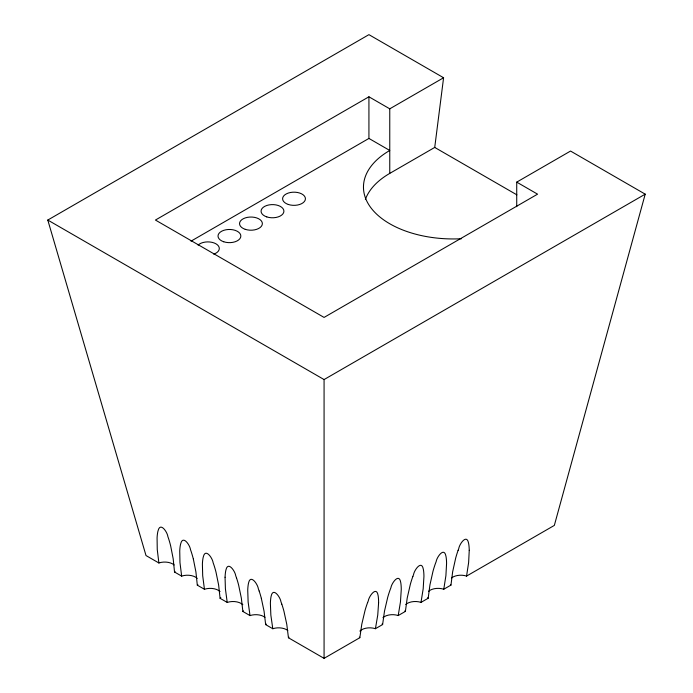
<?xml version="1.0" encoding="UTF-8"?>
<svg xmlns="http://www.w3.org/2000/svg" width="693" height="693" viewBox="0 0 693 693"><rect width="100%" height="100%" fill="white"/><g stroke="black" fill="none" stroke-linecap="round" stroke-linejoin="round"><path stroke-width="1.04" d="M378.612 602.711L377.746 615.063L375.424 628.707A11.417 6.592 0 0 0 359.866 631.072M225.052 577.234L225.407 588.859L227.226 602.434A11.426 6.592 0 0 1 242.819 604.686M428.517 591.328A11.417 6.592 0 0 1 443.78 589.241L450.961 585.091L452.65 571.812L455.647 558.237A82.606 39.648 -52.8 0 1 458.099 550.337M405.734 604.478A11.417 6.592 0 0 1 420.998 602.39L428.179 598.25L429.937 584.918L432.986 571.301A82.744 39.709 -52.8 0 1 435.473 563.392A51.906 24.913 -52.8 0 1 436.114 561.746C436.772 557.068 444.17 546.63 445.911 556.063A52.096 25.009 -52.8 0 1 446.127 557.224L446.197 557.666A85.1 40.844 -52.8 0 1 446.578 563.435L445.902 575.692L443.771 589.241M382.952 617.636A11.417 6.592 0 0 1 398.215 615.549L405.396 611.399L407.215 598.033L410.334 584.372A82.883 39.778 -52.8 0 1 412.855 576.437M375.424 628.707L382.614 624.558L384.494 611.139L387.682 597.435A83.039 39.847 -52.8 0 1 390.237 589.483A52.096 25.009 -52.8 0 1 390.887 587.829C391.562 583.159 399.047 572.687 400.675 582.207A51.906 24.913 -52.8 0 1 400.875 583.367L400.935 583.818A84.797 40.696 -52.8 0 1 401.256 589.622L400.459 601.94L398.206 615.549M281.8 604.114A84.667 40.636 52.8 0 1 283.974 611.373L286.781 624.35L288.444 637.777L324.073 658.35L359.832 637.707L361.781 624.254L365.029 610.498A83.195 39.925 -52.8 0 1 367.611 602.529M365.376 199.419A89.778 51.828 0 0 1 389.761 173.389L434.728 147.427L443.589 77.755L368.927 34.65L47.791 220.053L146.006 555.543L158.879 562.976A11.426 6.592 0 0 1 174.177 564.96M451.628 577.901A11.417 6.592 0 0 1 466.562 576.091L468.624 562.569L469.248 550.329M420.989 602.399L423.18 588.816L423.934 576.515A84.944 40.766 -52.8 0 0 423.579 570.729L423.501 570.296A52.001 24.957 -52.8 0 0 423.293 569.135C421.613 559.658 414.171 570.114 413.504 574.792A52.001 24.957 -52.8 0 0 412.872 576.429M516.727 206.687L516.727 182.129L570.547 151.057L645.209 194.161L554.339 525.407L466.554 576.091M443.589 77.755L389.761 108.827L368.927 96.795L155.431 220.053L324.073 317.42L537.569 194.161L516.727 182.129M191.017 241.155L368.927 138.435L389.761 150.468A89.778 51.828 0 0 0 371.968 209.13A89.778 51.828 0 0 0 461.495 238.73M47.791 220.053L324.073 379.565L645.209 194.161M434.728 147.427L516.883 194.854M158.879 562.976L157.25 549.488L157.077 537.95A84.641 40.618 52.8 0 1 157.779 531.877A53.205 25.537 52.8 0 1 158.073 530.777C160.23 521.63 167.342 531.947 167.897 536.651A51.473 24.705 52.8 0 1 168.46 538.262L168.668 538.868A84.122 40.376 52.8 0 1 170.686 546.041L173.189 558.801L174.523 572.011L181.661 576.126A11.426 6.592 0 0 1 197.254 578.378M193.364 559.112L195.911 571.916L197.306 585.161L204.444 589.284A11.426 6.592 0 0 1 220.036 591.536M204.444 589.284L202.694 575.736L202.399 564.137A84.251 40.437 52.8 0 1 203.032 558.03A52.937 25.407 52.8 0 1 203.309 556.912C205.362 547.687 212.543 558.047 213.132 562.742A51.594 24.766 52.8 0 1 213.704 564.353L213.912 564.96A84.321 40.471 52.8 0 1 216.008 572.175L218.633 585.022L220.088 598.319L227.226 602.434M236.556 578.014A84.425 40.523 52.8 0 1 238.661 585.239L241.346 598.128L242.871 611.469L250.017 615.592A11.426 6.592 0 0 1 264.986 617.316M261.33 598.31L264.068 611.243L265.662 624.627L272.799 628.742A11.426 6.592 0 0 1 287.803 630.491M281.791 604.114L281.575 603.499A51.819 24.87 52.8 0 0 280.977 601.87C280.353 597.184 273.042 586.772 271.162 596.127A52.59 25.243 52.8 0 0 270.928 597.271A83.74 40.194 52.8 0 0 270.391 603.438L270.85 615.107L272.799 628.742M259.165 591.06L258.957 590.453A51.741 24.835 52.8 0 0 258.359 588.825C257.753 584.138 250.485 573.743 248.544 583.056A52.694 25.286 52.8 0 0 248.302 584.199A83.896 40.263 52.8 0 0 247.739 590.349L248.129 601.983L250.017 615.592M236.538 578.014L236.33 577.408A51.663 24.792 52.8 0 0 235.741 575.788C235.152 571.093 227.919 560.715 225.927 569.984A52.815 25.346 52.8 0 0 225.675 571.119A84.07 40.35 52.8 0 0 225.078 577.252M181.661 576.126L179.972 562.612L179.738 551.048A84.442 40.523 52.8 0 1 180.405 544.958A53.066 25.468 52.8 0 1 180.691 543.849C182.796 534.658 189.943 545.001 190.514 549.696A51.533 24.731 52.8 0 1 191.086 551.307L191.285 551.914A84.217 40.419 52.8 0 1 193.347 559.104M389.761 108.827L389.761 173.389M368.927 96.795L368.927 138.435M324.073 379.565L324.073 658.35M198.094 245.097A11.417 6.592 0 0 1 215.965 243.823A11.417 6.592 0 0 1 213.756 254.14M288.981 637.196A11.426 6.592 0 0 1 288.453 637.777M266.216 624.029A11.426 6.592 0 0 1 265.67 624.627M243.425 610.871A11.426 6.592 0 0 1 242.888 611.477M220.798 597.513A11.426 6.592 0 0 1 220.105 598.319M197.86 584.563A11.426 6.592 0 0 1 197.314 585.169M175.078 571.413A11.426 6.592 0 0 1 174.532 572.011M450.961 585.091A11.417 6.592 0 0 1 450.459 584.528M428.179 598.241A11.417 6.592 0 0 1 427.676 597.687M405.396 611.399A11.417 6.592 0 0 1 404.894 610.836M382.614 624.549A11.417 6.592 0 0 1 382.112 623.995M359.832 637.707A11.417 6.592 0 0 1 359.329 637.144M259.182 591.068A84.546 40.575 52.8 0 1 261.322 598.31M458.116 550.337A51.81 24.861 -52.8 0 1 458.731 548.7C459.372 544.022 466.727 533.601 468.529 543A52.209 25.052 -52.8 0 1 468.745 544.144L468.823 544.594A85.256 40.913 -52.8 0 1 469.239 550.337M367.636 602.529A52.209 25.052 -52.8 0 1 368.278 600.874C368.962 596.205 376.49 585.715 378.057 595.278A51.81 24.861 -52.8 0 1 378.248 596.448L378.309 596.898A84.659 40.627 -52.8 0 1 378.595 602.719M223.718 241.762A11.417 6.592 0 0 0 240.843 236.053A11.417 6.592 0 0 0 223.718 230.345A11.417 6.592 0 0 0 223.718 241.762M245.244 229.331A11.417 6.592 0 0 0 262.37 223.622A11.417 6.592 0 0 0 245.244 217.914A11.417 6.592 0 0 0 245.244 229.331M266.77 216.9A11.417 6.592 0 0 0 283.905 211.192A11.417 6.592 0 0 0 266.779 205.483A11.417 6.592 0 0 0 266.77 216.9M288.305 204.47A11.417 6.592 0 0 0 305.431 198.761A11.417 6.592 0 0 0 288.305 193.052A11.417 6.592 0 0 0 288.305 204.47"/></g></svg>
